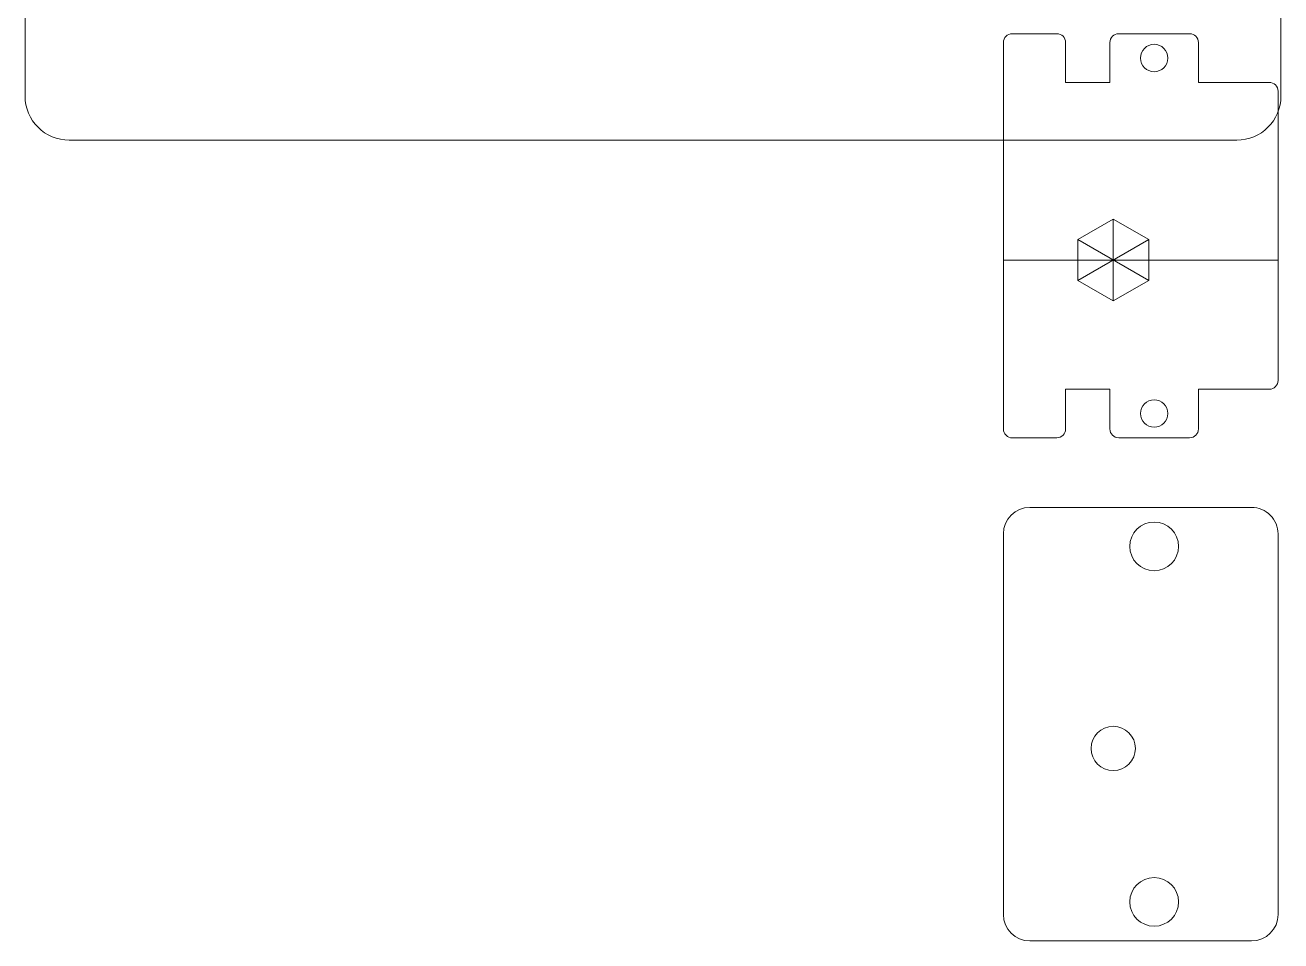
# Model space of a CAD drawing. Header units: millimetres. Extents: x -129 to 143, y -205 to 104.
# Drawn here: x -64 to 77.8, y -205 to -101.5 of the extents above; entities that cross this region are included whole.
import ezdxf

# ---------------------------------------------------------------- set-up
doc = ezdxf.new("R2010")
doc.units = ezdxf.units.MM
for name, color, linetype, lineweight, true_color in [('10 Cape', 7, 'CONTINUOUS', 0, 0x000000), ('6 Dino Brackets', 7, 'CONTINUOUS', 0, 0x000000), ('Drawings, Dino Mounts', 7, 'CONTINUOUS', 0, 0x000000)]:
    doc.layers.add(name, color=color, linetype=linetype, lineweight=lineweight, true_color=true_color)

msp = doc.modelspace()

# ---------------------------------------------------------------- linework, layer by layer
at = {"layer": '10 Cape'}
for p, q in [((-64.04, -79.5), (-64.04, -109.5)), ((77.84, -79.5), (77.84, -109.5)), ((-59.04, -114.5), (72.84, -114.5))]:
    msp.add_line(p, q, dxfattribs=at)
for centre, start, end in [((-59.04, -109.5), 180, 270), ((72.84, -109.5), 270, 0)]:
    msp.add_arc(centre, 5, start, end, dxfattribs=at)
at = {"layer": '6 Dino Brackets'}
for p, q in [((46.49, -147.14), (46.49, -103.46)), ((47.49, -102.46), (52.52, -102.46)), ((53.52, -107.96), (53.52, -103.46)), ((58.52, -107.96), (58.52, -103.46)), ((67.52, -102.46), (59.52, -102.46)), ((68.52, -107.96), (68.52, -103.46)), ((53.52, -107.96), (58.52, -107.96)), ((76.52, -107.96), (68.52, -107.96)), ((77.52, -108.96), (77.52, -141.64)), ((58.9, -123.43), (54.9, -125.74)), ((58.9, -123.43), (62.9, -125.74)), ((54.9, -125.74), (54.9, -130.36)), ((62.9, -125.74), (62.9, -130.36)), ((54.9, -130.36), (58.9, -132.67)), ((62.9, -130.36), (58.9, -132.67)), ((53.52, -142.64), (58.52, -142.64)), ((53.52, -147.14), (53.52, -142.64)), ((58.52, -147.14), (58.52, -142.64)), ((68.52, -147.14), (68.52, -142.64)), ((68.52, -142.64), (76.52, -142.64)), ((47.49, -148.14), (52.52, -148.14)), ((59.52, -148.14), (67.52, -148.14)), ((49.49, -156), (74.52, -156)), ((46.49, -159), (46.49, -202)), ((77.52, -159), (77.52, -202)), ((49.49, -205), (74.52, -205))]:
    msp.add_line(p, q, dxfattribs=at)
for centre, radius in [((63.52, -105.21), 1.55), ((63.52, -145.39), 1.55), ((63.52, -160.41), 2.75), ((58.9, -183.24), 2.5), ((63.52, -200.59), 2.75)]:
    msp.add_circle(centre, radius, dxfattribs=at)
for centre, radius, start, end in [((47.49, -103.46), 1, 90.0015, 180), ((52.52, -103.46), 1, 0, 90.0015), ((59.52, -103.46), 1, 90, 180), ((67.52, -103.46), 1, 0, 90), ((76.52, -108.96), 1, 359.9988, 90), ((76.52, -141.64), 1, 270, 359.9988), ((47.49, -147.14), 1, 180, 270.0015), ((52.52, -147.14), 1, 270.0015, 0), ((59.52, -147.14), 1, 180, 270), ((67.52, -147.14), 1, 270, 0), ((49.49, -159), 3, 90, 180), ((74.52, -159), 3, 359.9988, 90), ((49.49, -202), 3, 180, 270), ((74.52, -202), 3, 270, 359.9988)]:
    msp.add_arc(centre, radius, start, end, dxfattribs=at)
at = {"layer": 'Drawings, Dino Mounts'}
for p, q in [((58.9, -123.43), (58.9, -132.67)), ((54.9, -125.74), (62.9, -130.36)), ((62.9, -125.74), (54.9, -130.36)), ((46.49, -128.05), (77.52, -128.05))]:
    msp.add_line(p, q, dxfattribs=at)

doc.saveas('drawing.dxf')
